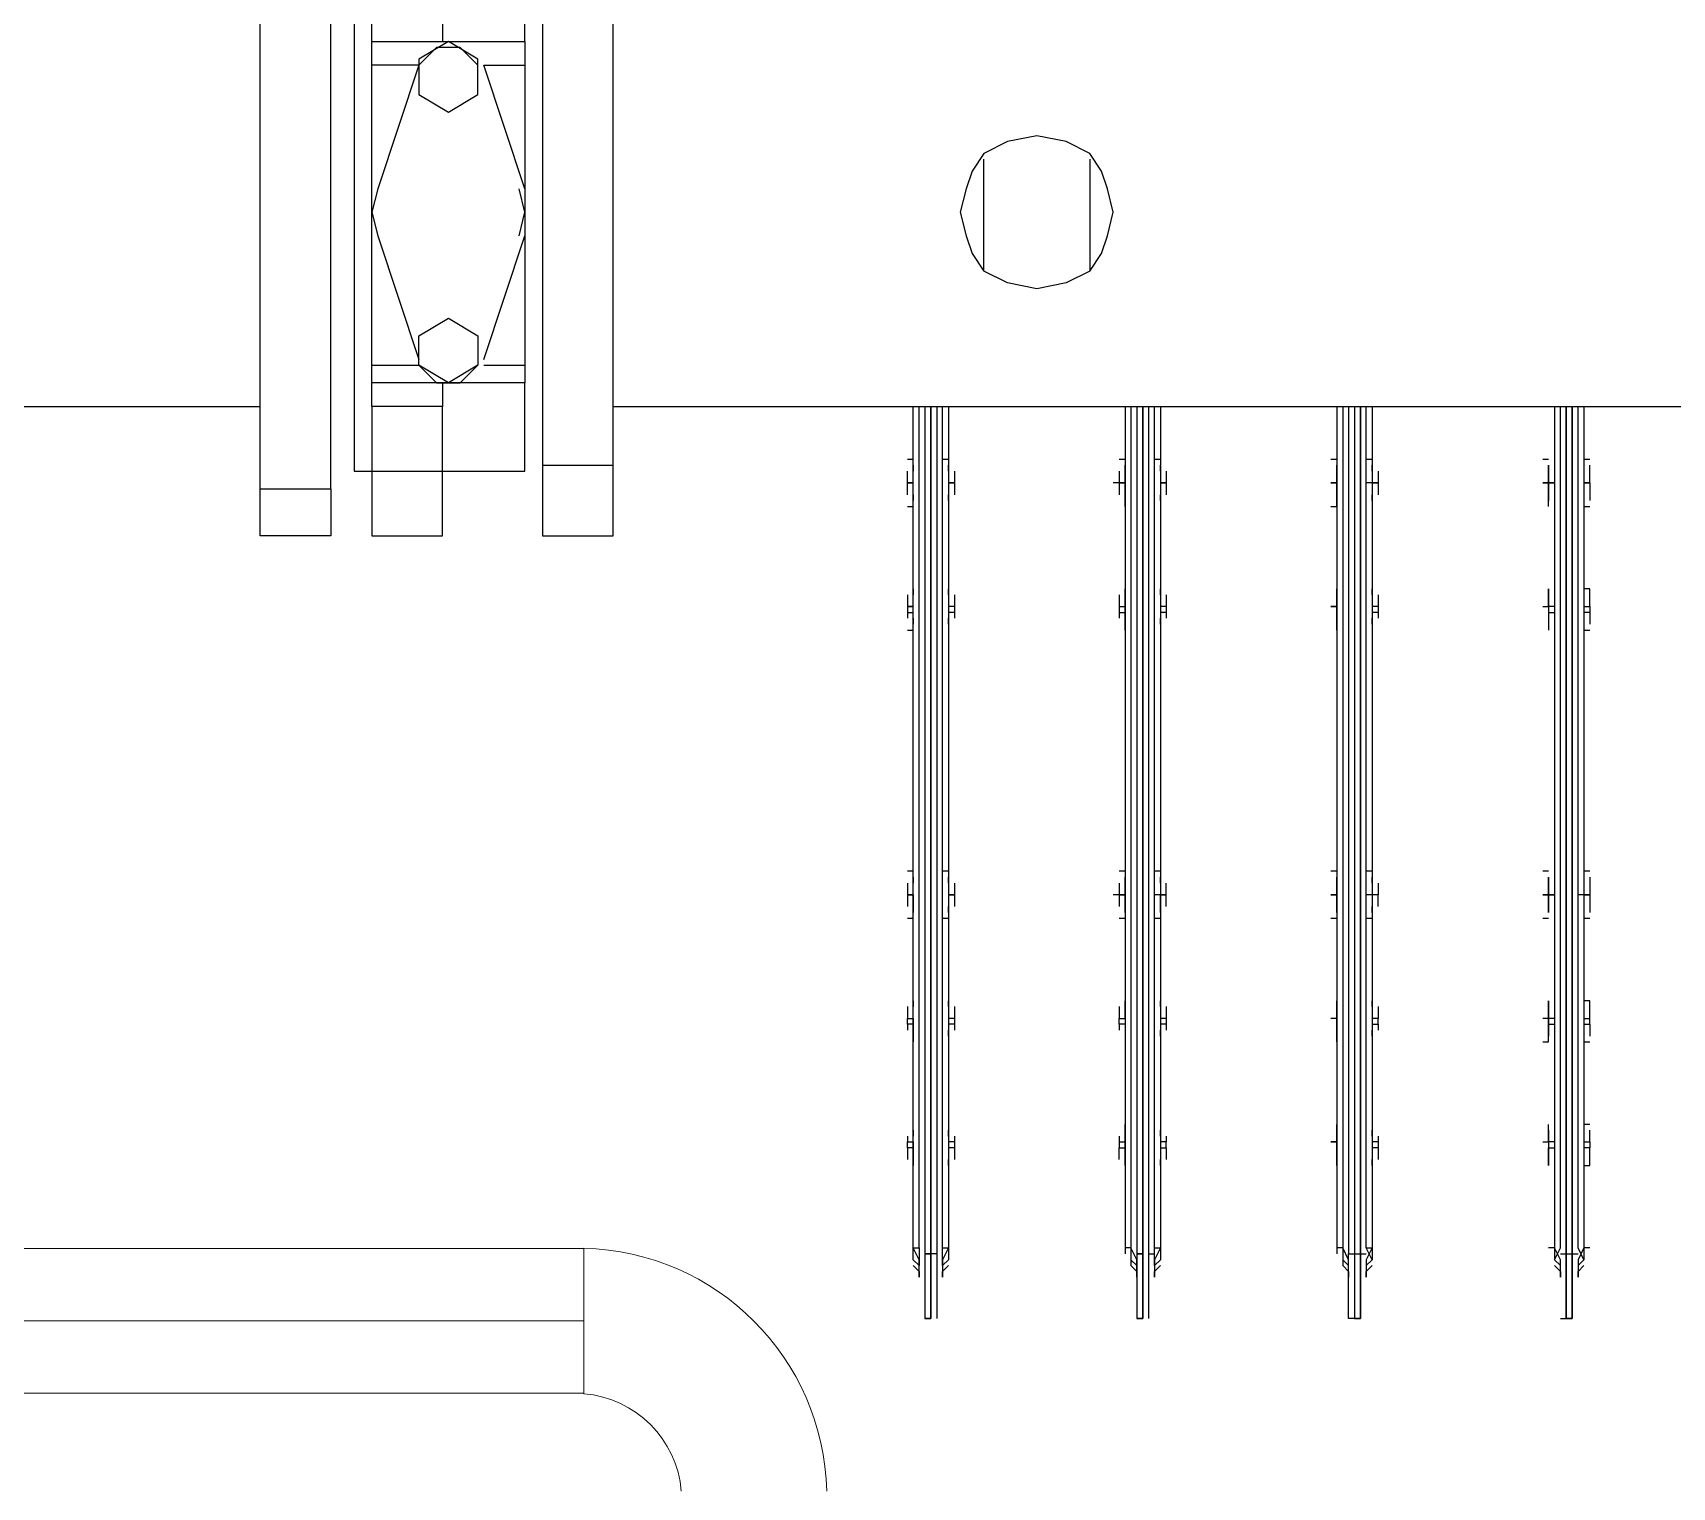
# Model space of a CAD drawing. Header units: metres. Extents: x 531689 to 532245, y 2673919 to 2674172.
# Drawn here: x 532025.7737 to 532026.1591, y 2674039.8992 to 2674040.241 of the extents above; entities that cross this region are included whole.
import ezdxf

# ---------------------------------------------------------------- set-up
doc = ezdxf.new("R2010")
doc.units = ezdxf.units.M
doc.header["$MEASUREMENT"] = 0
doc.linetypes.add('CENTER2', pattern=[1.125, 0.75, -0.125, 0.125, -0.125])
doc.layers.add('IDT', color=7, linetype='Continuous')

# ---------------------------------------------------------------- blocks, each defined once
blk = doc.blocks.new('IDT')
at = {"layer": 'IDT', "color": 0, "lineweight": 0}
for p, q in [((15.02803310315701, 10.30352258859705), (15.02803310315701, 10.3377225885971)), ((15.02803310315701, 10.30352258859705), (15.02803310315701, 10.3377225885971)), ((15.02803310315701, 10.33762258859713), (15.28803310315723, 10.33762258859713)), ((15.02803310315701, 10.33762258859713), (15.28803310315723, 10.33762258859713)), ((15.02803310315701, 10.30362258859702), (15.28803310315723, 10.30362258859702)), ((15.02803310315701, 10.30362258859702), (15.28803310315723, 10.30362258859702))]:
    blk.add_line(p, q, dxfattribs=at)
at = {"layer": 'IDT', "color": 0, "lineweight": 25}
for p, q in [((14.79708604315445, 10.32004759668564), (14.79570289273514, 10.32004759668564)), ((14.79570289273514, 10.32004759668564), (14.79570289273514, 10.30483294206977)), ((14.79570289273514, 10.30483294206977), (14.79570289273514, 10.32004759668564)), ((14.79570289273514, 10.32004759668564), (14.79708604315445, 10.32004759668564)), ((14.79708604315445, 10.30483294206977), (14.79708604315445, 10.32004759668564)), ((14.79846919357422, 10.32004759668564), (14.79708604315445, 10.32004759668564)), ((14.79708604315445, 10.32004759668564), (14.79708604315445, 10.30483294206977)), ((14.84687945826116, 10.32004759668564), (14.84549630784139, 10.32004759668564)), ((14.84549630784139, 10.32004759668564), (14.84549630784139, 10.30483294206977)), ((14.84549630784139, 10.30483294206977), (14.84549630784139, 10.32004759668564)), ((14.84549630784139, 10.32004759668564), (14.84687945826116, 10.32004759668564)), ((14.84687945826116, 10.30483294206977), (14.84687945826116, 10.32004759668564)), ((14.84687945826116, 10.32004759668564), (14.84826260868093, 10.32004759668564)), ((14.84826260868093, 10.32004759668564), (14.84826260868093, 10.30483294206977)), ((14.89528972294809, 10.30483294206977), (14.89528972294809, 10.32004759668564)), ((14.89805602378718, 10.32004759668564), (14.89667287336741, 10.32004759668564)), ((14.89667287336741, 10.32004759668564), (14.89667287336741, 10.30483294206977)), ((14.89667287336741, 10.30483294206977), (14.89667287336741, 10.32004759668564)), ((14.89667287336741, 10.32004759668564), (14.89805602378718, 10.32004759668564)), ((14.89805602378718, 10.30483294206977), (14.89805602378718, 10.32004759668564)), ((14.94508313805434, 10.30483294206977), (14.94508313805434, 10.32004759668564)), ((14.94784943889388, 10.32004759668564), (14.94646628847411, 10.32004759668564)), ((14.94646628847411, 10.32004759668564), (14.94784943889388, 10.32004759668564)), ((14.94646628847411, 10.30483294206977), (14.94646628847411, 10.32004759668564)), ((14.94646628847411, 10.32004759668564), (14.94646628847411, 10.30483294206977)), ((14.94784943889388, 10.30483294206977), (14.94784943889388, 10.32004759668564)), ((14.79431974231537, 10.30621609248954), (14.79431974231537, 10.31036554374839)), ((14.79431974231537, 10.31036554374839), (14.79431974231537, 10.30898239332862)), ((14.79846919357422, 10.30898239332862), (14.79846919357422, 10.31036554374839)), ((14.79846919357422, 10.31036554374839), (14.79846919357422, 10.30621609248954)), ((14.84411315742207, 10.30621609248954), (14.84411315742207, 10.31036554374839)), ((14.84411315742207, 10.31036554374839), (14.84411315742207, 10.30898239332862)), ((14.84826260868093, 10.30898239332862), (14.84826260868093, 10.31036554374839)), ((14.84826260868093, 10.31036554374839), (14.84826260868093, 10.30621609248954)), ((14.89390657252832, 10.30621609248954), (14.89390657252832, 10.31036554374839)), ((14.89390657252832, 10.31036554374839), (14.89390657252832, 10.30898239332862)), ((14.89805602378718, 10.30898239332862), (14.89805602378718, 10.31036554374839)), ((14.89805602378718, 10.31036554374839), (14.89805602378718, 10.30621609248954)), ((14.94369998763503, 10.30621609248954), (14.94369998763503, 10.31036554374839)), ((14.94369998763503, 10.31036554374839), (14.94369998763503, 10.30898239332862)), ((14.9492325893132, 10.30898239332862), (14.9492325893132, 10.31036554374839)), ((14.9492325893132, 10.31036554374839), (14.9492325893132, 10.30621609248954)), ((14.79431974231537, 10.30898239332862), (14.7929365918956, 10.30759924290908)), ((14.7929365918956, 10.30621609248954), (14.79431974231537, 10.30759924290908)), ((14.79431974231537, 10.30759924290908), (14.7929365918956, 10.30621609248954)), ((14.7929365918956, 10.30344979165022), (14.79431974231537, 10.30621609248954)), ((14.7929365918956, 10.30483294206977), (14.7929365918956, 10.30621609248954)), ((14.7929365918956, 10.30621609248954), (14.79431974231537, 10.30344979165022)), ((14.79985234399399, 10.30759924290908), (14.79846919357422, 10.30898239332862)), ((14.79985234399399, 10.30621609248954), (14.79846919357422, 10.30759924290908)), ((14.79846919357422, 10.30759924290908), (14.79985234399399, 10.30621609248954)), ((14.79846919357422, 10.30621609248954), (14.79985234399399, 10.30344979165022)), ((14.79985234399399, 10.30621609248954), (14.79846919357422, 10.30344979165022)), ((14.79985234399399, 10.30483294206977), (14.79985234399399, 10.30621609248954)), ((14.84411315742207, 10.30898239332862), (14.8427300070023, 10.30759924290908)), ((14.8427300070023, 10.30621609248954), (14.84411315742207, 10.30759924290908)), ((14.84411315742207, 10.30759924290908), (14.8427300070023, 10.30621609248954)), ((14.8427300070023, 10.30483294206977), (14.8427300070023, 10.30621609248954)), ((14.8427300070023, 10.30621609248954), (14.84411315742207, 10.30344979165022)), ((14.8427300070023, 10.30344979165022), (14.84411315742207, 10.30621609248954)), ((14.84964575910024, 10.30759924290908), (14.84826260868093, 10.30898239332862)), ((14.84964575910024, 10.30621609248954), (14.84826260868093, 10.30759924290908)), ((14.84826260868093, 10.30621609248954), (14.84964575910024, 10.30344979165022)), ((14.84964575910024, 10.30344979165022), (14.84964575910024, 10.30759924290908)), ((14.84964575910024, 10.30483294206977), (14.84964575910024, 10.30621609248954)), ((14.89390657252832, 10.30898239332862), (14.89252342210855, 10.30759924290908)), ((14.89252342210855, 10.30621609248954), (14.89390657252832, 10.30759924290908)), ((14.89252342210855, 10.30483294206977), (14.89252342210855, 10.30621609248954)), ((14.89252342210855, 10.30344979165022), (14.89390657252832, 10.30621609248954)), ((14.89390657252832, 10.30759924290908), (14.89390657252832, 10.30344979165022)), ((14.89943917420695, 10.30759924290908), (14.89805602378718, 10.30898239332862)), ((14.89943917420695, 10.30621609248954), (14.89805602378718, 10.30759924290908)), ((14.89805602378718, 10.30621609248954), (14.89943917420695, 10.30344979165022)), ((14.89943917420695, 10.30344979165022), (14.89943917420695, 10.30759924290908)), ((14.89943917420695, 10.30483294206977), (14.89943917420695, 10.30621609248954)), ((14.94369998763503, 10.30898239332862), (14.94231683721526, 10.30759924290908)), ((14.94231683721526, 10.30621609248954), (14.94369998763503, 10.30759924290908)), ((14.94231683721526, 10.30483294206977), (14.94231683721526, 10.30621609248954)), ((14.94231683721526, 10.30344979165022), (14.94369998763503, 10.30621609248954)), ((14.94369998763503, 10.30759924290908), (14.94369998763503, 10.30344979165022)), ((14.95061573973297, 10.30759924290908), (14.9492325893132, 10.30898239332862)), ((14.9492325893132, 10.30344979165022), (14.9492325893132, 10.30759924290908)), ((14.9492325893132, 10.30759924290908), (14.95061573973297, 10.30621609248954)), ((14.9492325893132, 10.30621609248954), (14.95061573973297, 10.30344979165022)), ((14.95061573973297, 10.30621609248954), (14.95061573973297, 10.30483294206977)), ((14.79155344147628, 10.30344979165022), (14.7929365918956, 10.30344979165022)), ((14.7929365918956, 10.30206664123068), (14.7929365918956, 10.30483294206977)), ((14.7929365918956, 10.10565928164385), (14.7929365918956, 10.30206664123068)), ((14.79570289273514, 10.30483294206977), (14.79431974231537, 10.30483294206977)), ((14.79431974231537, 10.30344979165022), (14.79431974231537, 10.10565928164363)), ((14.79570289273514, 10.30483294206977), (14.79570289273514, 10.10565928164385)), ((14.79570289273514, 10.10565928164385), (14.79570289273514, 10.30483294206977)), ((14.79708604315445, 10.30483294206977), (14.79570289273514, 10.30483294206977)), ((14.79708604315445, 10.30483294206977), (14.79708604315445, 10.10565928164363)), ((14.79708604315445, 10.10565928164363), (14.79708604315445, 10.30483294206977)), ((14.79846919357422, 10.30483294206977), (14.79708604315445, 10.30483294206977)), ((14.79846919357422, 10.30344979165022), (14.79846919357422, 10.10565928164363)), ((14.79985234399399, 10.30206664123068), (14.79985234399399, 10.30483294206977)), ((14.79985234399399, 10.30344979165022), (14.80123549441331, 10.30344979165022)), ((14.79985234399399, 10.10565928164385), (14.79985234399399, 10.30206664123068)), ((14.8427300070023, 10.30206664123068), (14.8427300070023, 10.30483294206977)), ((14.84411315742207, 10.30344979165022), (14.8427300070023, 10.30344979165022)), ((14.8427300070023, 10.10565928164385), (14.8427300070023, 10.30206664123068)), ((14.84549630784139, 10.30483294206977), (14.84411315742207, 10.30483294206977)), ((14.84411315742207, 10.30344979165022), (14.84411315742207, 10.10565928164363)), ((14.84687945826116, 10.30483294206977), (14.84549630784139, 10.30483294206977)), ((14.84549630784139, 10.30483294206977), (14.84549630784139, 10.10565928164385)), ((14.84549630784139, 10.10565928164385), (14.84549630784139, 10.30483294206977)), ((14.84826260868093, 10.30483294206977), (14.84687945826116, 10.30483294206977)), ((14.84687945826116, 10.10565928164363), (14.84687945826116, 10.30483294206977)), ((14.84826260868093, 10.10565928164385), (14.84826260868093, 10.30483294206977)), ((14.84964575910024, 10.10565928164363), (14.84964575910024, 10.30344979165022)), ((14.84964575910024, 10.30344979165022), (14.85102890952001, 10.30344979165022)), ((14.85102890952001, 10.30206664123068), (14.85102890952001, 10.30483294206977)), ((14.85102890952001, 10.10565928164385), (14.85102890952001, 10.30206664123068)), ((14.89252342210855, 10.30206664123068), (14.89252342210855, 10.30483294206977)), ((14.89390657252832, 10.30344979165022), (14.89252342210855, 10.30344979165022)), ((14.89252342210855, 10.10565928164385), (14.89252342210855, 10.30206664123068)), ((14.89528972294809, 10.30483294206977), (14.89390657252832, 10.30483294206977)), ((14.89390657252832, 10.30344979165022), (14.89390657252832, 10.10565928164363)), ((14.89528972294809, 10.10565928164385), (14.89528972294809, 10.30483294206977)), ((14.89805602378718, 10.30483294206977), (14.89667287336741, 10.30483294206977)), ((14.89667287336741, 10.30483294206977), (14.89805602378718, 10.30483294206977)), ((14.89667287336741, 10.10565928164363), (14.89667287336741, 10.30483294206977)), ((14.89667287336741, 10.30483294206977), (14.89667287336741, 10.10565928164363)), ((14.89805602378718, 10.10565928164385), (14.89805602378718, 10.30483294206977)), ((14.89943917420695, 10.10565928164363), (14.89943917420695, 10.30344979165022)), ((14.89943917420695, 10.30344979165022), (14.90082232462672, 10.30344979165022)), ((14.90082232462672, 10.30206664123068), (14.90082232462672, 10.30483294206977)), ((14.90082232462672, 10.10565928164385), (14.90082232462672, 10.30206664123068)), ((14.94231683721526, 10.30206664123068), (14.94231683721526, 10.30483294206977)), ((14.94369998763503, 10.30344979165022), (14.94231683721526, 10.30344979165022)), ((14.94231683721526, 10.10565928164385), (14.94231683721526, 10.30206664123068)), ((14.94369998763503, 10.30344979165022), (14.94369998763503, 10.10565928164363)), ((14.94508313805434, 10.10565928164385), (14.94508313805434, 10.30483294206977)), ((14.94508313805434, 10.30483294206977), (14.94646628847411, 10.30483294206977)), ((14.94784943889388, 10.30483294206977), (14.94646628847411, 10.30483294206977)), ((14.94646628847411, 10.30483294206977), (14.94784943889388, 10.30483294206977)), ((14.94646628847411, 10.30483294206977), (14.94646628847411, 10.10565928164363)), ((14.94646628847411, 10.10565928164363), (14.94646628847411, 10.30483294206977)), ((14.94784943889388, 10.10565928164385), (14.94784943889388, 10.30483294206977)), ((14.95061573973297, 10.30344979165022), (14.9492325893132, 10.30344979165022)), ((14.9492325893132, 10.30344979165022), (14.9492325893132, 10.10565928164363)), ((14.95061573973297, 10.30483294206977), (14.95061573973297, 10.30206664123068)), ((14.95061573973297, 10.30206664123068), (14.95061573973297, 10.10565928164385)), ((14.7929365918956, 10.28408568577549), (14.79155344147628, 10.28408568577549)), ((14.79155344147628, 10.28408568577549), (14.79155344147628, 10.28270253535572)), ((14.79155344147628, 10.28270253535572), (14.79155344147628, 10.27993623451664)), ((14.7929365918956, 10.27993623451664), (14.7929365918956, 10.28408568577549)), ((14.80123549441331, 10.27993623451664), (14.80123549441331, 10.28408568577549)), ((14.80123549441331, 10.28408568577549), (14.80123549441331, 10.28270253535572)), ((14.80123549441331, 10.28270253535572), (14.80123549441331, 10.27993623451664)), ((14.84134685658253, 10.27993623451664), (14.84134685658253, 10.28270253535572)), ((14.8427300070023, 10.27993623451664), (14.8427300070023, 10.28408568577549)), ((14.8427300070023, 10.28408568577549), (14.8427300070023, 10.28270253535572)), ((14.85102890952001, 10.27993623451664), (14.85102890952001, 10.28408568577549)), ((14.85102890952001, 10.28408568577549), (14.85102890952001, 10.28270253535572)), ((14.85102890952001, 10.28270253535572), (14.85102890952001, 10.27993623451664)), ((14.89114027168924, 10.27993623451664), (14.89114027168924, 10.28270253535572)), ((14.89252342210855, 10.27855308409687), (14.89252342210855, 10.28408568577549)), ((14.89252342210855, 10.28408568577549), (14.89252342210855, 10.28270253535572)), ((14.90082232462672, 10.28270253535572), (14.90082232462672, 10.28408568577549)), ((14.90082232462672, 10.28408568577549), (14.90082232462672, 10.27993623451664)), ((14.90220547504603, 10.28270253535572), (14.90220547504603, 10.27993623451664)), ((14.94093368679549, 10.27993623451664), (14.94093368679549, 10.28270253535572)), ((14.94231683721526, 10.27993623451664), (14.94231683721526, 10.28408568577549)), ((14.94231683721526, 10.28408568577549), (14.94231683721526, 10.28270253535572)), ((14.95061573973297, 10.27993623451664), (14.95061573973297, 10.28408568577549)), ((14.95061573973297, 10.28408568577549), (14.95061573973297, 10.28270253535572)), ((14.95199889015274, 10.27993623451664), (14.95199889015274, 10.28270253535572)), ((14.79155344147628, 10.27855308409687), (14.79155344147628, 10.27993623451664)), ((14.79155344147628, 10.27993623451664), (14.7929365918956, 10.27993623451664)), ((14.7929365918956, 10.27855308409687), (14.7929365918956, 10.27993623451664)), ((14.80123549441331, 10.27993623451664), (14.79985234399399, 10.27993623451664)), ((14.80123549441331, 10.27855308409687), (14.80123549441331, 10.27993623451664)), ((14.80123549441331, 10.27855308409687), (14.80123549441331, 10.27993623451664)), ((14.84134685658253, 10.27855308409687), (14.84134685658253, 10.27993623451664)), ((14.84134685658253, 10.27993623451664), (14.8427300070023, 10.27993623451664)), ((14.8427300070023, 10.27855308409687), (14.8427300070023, 10.27993623451664)), ((14.85102890952001, 10.27855308409687), (14.85102890952001, 10.27993623451664)), ((14.85102890952001, 10.27993623451664), (14.85102890952001, 10.27855308409687)), ((14.89252342210855, 10.27993623451664), (14.89114027168924, 10.27993623451664)), ((14.89114027168924, 10.27993623451664), (14.89114027168924, 10.27855308409687)), ((14.90082232462672, 10.27993623451664), (14.90082232462672, 10.27855308409687)), ((14.90220547504603, 10.27993623451664), (14.90082232462672, 10.27993623451664)), ((14.90220547504603, 10.27855308409687), (14.90220547504603, 10.27993623451664)), ((14.94093368679549, 10.27855308409687), (14.94093368679549, 10.27993623451664)), ((14.94093368679549, 10.27993623451664), (14.94231683721526, 10.27993623451664)), ((14.94231683721526, 10.27855308409687), (14.94231683721526, 10.27993623451664)), ((14.95061573973297, 10.27993623451664), (14.95199889015274, 10.27993623451664)), ((14.95061573973297, 10.27855308409687), (14.95061573973297, 10.27993623451664)), ((14.95199889015274, 10.27993623451664), (14.95199889015274, 10.27855308409687)), ((14.7929365918956, 10.27855308409687), (14.79155344147628, 10.27855308409687)), ((14.79155344147628, 10.27855308409687), (14.79155344147628, 10.27716993367733)), ((14.79155344147628, 10.27716993367733), (14.79155344147628, 10.27578678325779)), ((14.7929365918956, 10.27440363283802), (14.7929365918956, 10.27855308409687)), ((14.79985234399399, 10.27855308409687), (14.80123549441331, 10.27855308409687)), ((14.80123549441331, 10.27855308409687), (14.80123549441331, 10.27440363283802)), ((14.80123549441331, 10.27716993367733), (14.80123549441331, 10.27855308409687)), ((14.80261864483307, 10.27855308409687), (14.80123549441331, 10.27855308409687)), ((14.80123549441331, 10.27578678325779), (14.80123549441331, 10.27716993367733)), ((14.84134685658253, 10.27716993367733), (14.84134685658253, 10.27855308409687)), ((14.84134685658253, 10.27855308409687), (14.8427300070023, 10.27855308409687)), ((14.8427300070023, 10.27440363283802), (14.8427300070023, 10.27855308409687)), ((14.8427300070023, 10.27716993367733), (14.8427300070023, 10.27578678325779)), ((14.85102890952001, 10.27716993367733), (14.85102890952001, 10.27855308409687)), ((14.85102890952001, 10.27855308409687), (14.85241205993978, 10.27855308409687)), ((14.85241205993978, 10.27855308409687), (14.85102890952001, 10.27855308409687)), ((14.85102890952001, 10.27855308409687), (14.85102890952001, 10.27440363283802)), ((14.85102890952001, 10.27578678325779), (14.85102890952001, 10.27716993367733)), ((14.89114027168924, 10.27716993367733), (14.89114027168924, 10.27855308409687)), ((14.89114027168924, 10.27855308409687), (14.89252342210855, 10.27855308409687)), ((14.89252342210855, 10.27440363283802), (14.89252342210855, 10.27855308409687)), ((14.89252342210855, 10.27716993367733), (14.89252342210855, 10.27578678325779)), ((14.90082232462672, 10.27855308409687), (14.90082232462672, 10.27440363283802)), ((14.90220547504603, 10.27855308409687), (14.90082232462672, 10.27855308409687)), ((14.90082232462672, 10.27578678325779), (14.90082232462672, 10.27716993367733)), ((14.90220547504603, 10.27716993367733), (14.90220547504603, 10.27855308409687)), ((14.94093368679549, 10.27716993367733), (14.94093368679549, 10.27855308409687)), ((14.94093368679549, 10.27855308409687), (14.94231683721526, 10.27855308409687)), ((14.94231683721526, 10.27440363283802), (14.94231683721526, 10.27855308409687)), ((14.94231683721526, 10.27716993367733), (14.94231683721526, 10.27578678325779)), ((14.95199889015274, 10.27855308409687), (14.95061573973297, 10.27855308409687)), ((14.95061573973297, 10.27855308409687), (14.95061573973297, 10.27440363283802)), ((14.95199889015274, 10.27855308409687), (14.95061573973297, 10.27855308409687)), ((14.95061573973297, 10.27578678325779), (14.95061573973297, 10.27716993367733)), ((14.95199889015274, 10.27716993367733), (14.95199889015274, 10.27855308409687)), ((14.79155344147628, 10.27440363283802), (14.7929365918956, 10.27440363283802)), ((14.7929365918956, 10.25503952696329), (14.79155344147628, 10.25503952696329)), ((14.79155344147628, 10.25227322612398), (14.79155344147628, 10.25365637654374)), ((14.79155344147628, 10.25089007570443), (14.79155344147628, 10.25227322612398)), ((14.7929365918956, 10.25089007570443), (14.7929365918956, 10.25503952696329)), ((14.80261864483307, 10.25503952696329), (14.80123549441331, 10.25503952696329)), ((14.80123549441331, 10.25503952696329), (14.80123549441331, 10.25089007570443)), ((14.80123549441331, 10.25227322612398), (14.80123549441331, 10.25365637654374)), ((14.80123549441331, 10.25089007570443), (14.80123549441331, 10.25227322612398)), ((14.84134685658253, 10.25089007570443), (14.84134685658253, 10.25227322612398)), ((14.8427300070023, 10.25089007570443), (14.8427300070023, 10.25503952696329)), ((14.8427300070023, 10.25365637654374), (14.8427300070023, 10.25227322612398)), ((14.85102890952001, 10.25503952696329), (14.85102890952001, 10.25089007570443)), ((14.85102890952001, 10.25227322612398), (14.85102890952001, 10.25365637654374)), ((14.85102890952001, 10.25089007570443), (14.85102890952001, 10.25227322612398)), ((14.89114027168924, 10.25089007570443), (14.89114027168924, 10.25227322612398)), ((14.89252342210855, 10.25089007570443), (14.89252342210855, 10.25503952696329)), ((14.89252342210855, 10.25365637654374), (14.89252342210855, 10.25227322612398)), ((14.90082232462672, 10.24950692528489), (14.90082232462672, 10.25503952696329)), ((14.90082232462672, 10.25227322612398), (14.90082232462672, 10.25365637654374)), ((14.90220547504603, 10.25089007570443), (14.90220547504603, 10.25227322612398)), ((14.94093368679549, 10.25089007570443), (14.94093368679549, 10.25227322612398)), ((14.94231683721526, 10.25089007570443), (14.94231683721526, 10.25503952696329)), ((14.94231683721526, 10.25365637654374), (14.94231683721526, 10.25227322612398)), ((14.95061573973297, 10.24950692528489), (14.95061573973297, 10.25503952696329)), ((14.95061573973297, 10.25227322612398), (14.95061573973297, 10.25365637654374)), ((14.95199889015274, 10.25089007570443), (14.95199889015274, 10.25227322612398)), ((14.7929365918956, 10.25089007570443), (14.79155344147628, 10.25089007570443)), ((14.79155344147628, 10.25089007570443), (14.79155344147628, 10.24950692528489)), ((14.7929365918956, 10.24950692528489), (14.79155344147628, 10.24950692528489)), ((14.79155344147628, 10.24950692528489), (14.79155344147628, 10.24674062444558)), ((14.7929365918956, 10.24950692528489), (14.7929365918956, 10.25089007570443)), ((14.7929365918956, 10.24535747402581), (14.7929365918956, 10.24950692528489)), ((14.80123549441331, 10.25089007570443), (14.79985234399399, 10.25089007570443)), ((14.79985234399399, 10.24950692528489), (14.80123549441331, 10.24950692528489)), ((14.80123549441331, 10.24950692528489), (14.80123549441331, 10.25089007570443)), ((14.80123549441331, 10.25089007570443), (14.80123549441331, 10.24950692528489)), ((14.80123549441331, 10.24950692528489), (14.80123549441331, 10.24535747402581)), ((14.80123549441331, 10.24674062444558), (14.80123549441331, 10.24950692528489)), ((14.80123549441331, 10.24950692528489), (14.80261864483307, 10.24950692528489)), ((14.8427300070023, 10.25089007570443), (14.84134685658253, 10.25089007570443)), ((14.84134685658253, 10.25089007570443), (14.84134685658253, 10.24950692528489)), ((14.84134685658253, 10.24674062444558), (14.84134685658253, 10.24950692528489)), ((14.84134685658253, 10.24950692528489), (14.8427300070023, 10.24950692528489)), ((14.8427300070023, 10.24950692528489), (14.8427300070023, 10.25089007570443)), ((14.8427300070023, 10.24535747402581), (14.8427300070023, 10.24950692528489)), ((14.85102890952001, 10.25089007570443), (14.85102890952001, 10.24950692528489)), ((14.85102890952001, 10.24950692528489), (14.85102890952001, 10.25089007570443)), ((14.85102890952001, 10.24950692528489), (14.85102890952001, 10.24535747402581)), ((14.85102890952001, 10.24674062444558), (14.85102890952001, 10.24950692528489)), ((14.85102890952001, 10.24950692528489), (14.85241205993978, 10.24950692528489)), ((14.89114027168924, 10.24950692528489), (14.89114027168924, 10.25089007570443)), ((14.89114027168924, 10.25089007570443), (14.89252342210855, 10.25089007570443)), ((14.89114027168924, 10.24674062444558), (14.89114027168924, 10.24950692528489)), ((14.89114027168924, 10.24950692528489), (14.89252342210855, 10.24950692528489)), ((14.89252342210855, 10.24535747402581), (14.89252342210855, 10.25089007570443)), ((14.90082232462672, 10.25089007570443), (14.90220547504603, 10.25089007570443)), ((14.90220547504603, 10.24950692528489), (14.90082232462672, 10.24950692528489)), ((14.90082232462672, 10.24950692528489), (14.90082232462672, 10.24535747402581)), ((14.90220547504603, 10.24950692528489), (14.90082232462672, 10.24950692528489)), ((14.90220547504603, 10.25089007570443), (14.90220547504603, 10.24950692528489)), ((14.90220547504603, 10.24674062444558), (14.90220547504603, 10.24950692528489)), ((14.94093368679549, 10.24950692528489), (14.94093368679549, 10.25089007570443)), ((14.94093368679549, 10.25089007570443), (14.94231683721526, 10.25089007570443)), ((14.94093368679549, 10.24674062444558), (14.94093368679549, 10.24950692528489)), ((14.94093368679549, 10.24950692528489), (14.94231683721526, 10.24950692528489)), ((14.94231683721526, 10.24535747402581), (14.94231683721526, 10.25089007570443)), ((14.95061573973297, 10.25089007570443), (14.95199889015274, 10.25089007570443)), ((14.95199889015274, 10.24950692528489), (14.95061573973297, 10.24950692528489)), ((14.95061573973297, 10.24950692528489), (14.95061573973297, 10.24535747402581)), ((14.95199889015274, 10.24950692528489), (14.95061573973297, 10.24950692528489)), ((14.95199889015274, 10.25089007570443), (14.95199889015274, 10.24950692528489)), ((14.95199889015274, 10.24674062444558), (14.95199889015274, 10.24950692528489)), ((14.79155344147628, 10.24674062444558), (14.79155344147628, 10.24535747402581)), ((14.79155344147628, 10.24535747402581), (14.7929365918956, 10.24535747402581)), ((14.80123549441331, 10.24535747402581), (14.80123549441331, 10.24674062444558)), ((14.8427300070023, 10.24674062444558), (14.8427300070023, 10.24535747402581)), ((14.85102890952001, 10.24535747402581), (14.85102890952001, 10.24674062444558)), ((14.89252342210855, 10.24674062444558), (14.89252342210855, 10.24535747402581)), ((14.90082232462672, 10.24535747402581), (14.90082232462672, 10.24674062444558)), ((14.94231683721526, 10.24674062444558), (14.94231683721526, 10.24535747402581)), ((14.95061573973297, 10.24535747402581), (14.95061573973297, 10.24674062444558)), ((14.79155344147628, 10.22599336815108), (14.7929365918956, 10.22599336815108)), ((14.80123549441331, 10.22599336815108), (14.80261864483307, 10.22599336815108)), ((14.8427300070023, 10.22599336815108), (14.84411315742207, 10.22599336815108)), ((14.85102890952001, 10.22599336815108), (14.85241205993978, 10.22599336815108)), ((14.89252342210855, 10.22599336815108), (14.89390657252832, 10.22599336815108)), ((14.90082232462672, 10.22599336815108), (14.90220547504603, 10.22599336815108)), ((14.94231683721526, 10.22599336815108), (14.94369998763503, 10.22599336815108)), ((14.95061573973297, 10.22599336815108), (14.95199889015274, 10.22599336815108)), ((14.79155344147628, 10.223227067312), (14.79155344147628, 10.22461021773154)), ((14.79155344147628, 10.22046076647268), (14.79155344147628, 10.223227067312)), ((14.7929365918956, 10.22046076647268), (14.7929365918956, 10.22461021773154)), ((14.80123549441331, 10.223227067312), (14.80123549441331, 10.22461021773154)), ((14.80123549441331, 10.22461021773154), (14.80123549441331, 10.22046076647268)), ((14.80123549441331, 10.22046076647268), (14.80123549441331, 10.223227067312)), ((14.84134685658253, 10.223227067312), (14.84134685658253, 10.22046076647268)), ((14.8427300070023, 10.22046076647268), (14.8427300070023, 10.22461021773154)), ((14.8427300070023, 10.22461021773154), (14.8427300070023, 10.223227067312)), ((14.85102890952001, 10.223227067312), (14.85102890952001, 10.22461021773154)), ((14.85102890952001, 10.22461021773154), (14.85102890952001, 10.22046076647268)), ((14.85102890952001, 10.22046076647268), (14.85102890952001, 10.223227067312)), ((14.89114027168924, 10.223227067312), (14.89114027168924, 10.22046076647268)), ((14.89252342210855, 10.223227067312), (14.89252342210855, 10.22461021773154)), ((14.89252342210855, 10.22461021773154), (14.89252342210855, 10.22046076647268)), ((14.90082232462672, 10.223227067312), (14.90082232462672, 10.22461021773154)), ((14.90082232462672, 10.22461021773154), (14.90082232462672, 10.22046076647268)), ((14.90220547504603, 10.22046076647268), (14.90220547504603, 10.223227067312)), ((14.94093368679549, 10.22046076647268), (14.94093368679549, 10.223227067312)), ((14.94231683721526, 10.22046076647268), (14.94231683721526, 10.22461021773154)), ((14.94231683721526, 10.22461021773154), (14.94231683721526, 10.223227067312)), ((14.95061573973297, 10.22046076647268), (14.95061573973297, 10.22461021773154)), ((14.95061573973297, 10.22461021773154), (14.95061573973297, 10.223227067312)), ((14.95199889015274, 10.22046076647268), (14.95199889015274, 10.223227067312)), ((14.79155344147628, 10.21769446563337), (14.79155344147628, 10.22046076647268)), ((14.79155344147628, 10.22046076647268), (14.7929365918956, 10.22046076647268)), ((14.79155344147628, 10.22046076647268), (14.7929365918956, 10.22046076647268)), ((14.7929365918956, 10.22046076647268), (14.79155344147628, 10.22046076647268)), ((14.79155344147628, 10.21631131521383), (14.79155344147628, 10.21769446563337)), ((14.7929365918956, 10.21631131521383), (14.7929365918956, 10.22046076647268)), ((14.7929365918956, 10.22046076647268), (14.79431974231537, 10.22046076647268)), ((14.80123549441331, 10.22046076647268), (14.79985234399399, 10.22046076647268)), ((14.79985234399399, 10.22046076647268), (14.80123549441331, 10.22046076647268)), ((14.80261864483307, 10.22046076647268), (14.80123549441331, 10.22046076647268)), ((14.80123549441331, 10.22046076647268), (14.80123549441331, 10.21631131521383)), ((14.80123549441331, 10.21769446563337), (14.80123549441331, 10.22046076647268)), ((14.80123549441331, 10.22046076647268), (14.80261864483307, 10.22046076647268)), ((14.80123549441331, 10.22046076647268), (14.80261864483307, 10.22046076647268)), ((14.80123549441331, 10.21631131521383), (14.80123549441331, 10.21769446563337)), ((14.84134685658253, 10.21769446563337), (14.84134685658253, 10.22046076647268)), ((14.84134685658253, 10.22046076647268), (14.8427300070023, 10.22046076647268)), ((14.84134685658253, 10.22046076647268), (14.8427300070023, 10.22046076647268)), ((14.8427300070023, 10.21631131521383), (14.8427300070023, 10.22046076647268)), ((14.8427300070023, 10.22046076647268), (14.84411315742207, 10.22046076647268)), ((14.8427300070023, 10.21769446563337), (14.8427300070023, 10.21631131521383)), ((14.85241205993978, 10.22046076647268), (14.85102890952001, 10.22046076647268)), ((14.85102890952001, 10.22046076647268), (14.85241205993978, 10.22046076647268)), ((14.85241205993978, 10.22046076647268), (14.85102890952001, 10.22046076647268)), ((14.85102890952001, 10.22046076647268), (14.85102890952001, 10.21631131521383)), ((14.85102890952001, 10.21769446563337), (14.85102890952001, 10.22046076647268)), ((14.85102890952001, 10.21631131521383), (14.85102890952001, 10.21769446563337)), ((14.89252342210855, 10.22046076647268), (14.89114027168924, 10.22046076647268)), ((14.89114027168924, 10.22046076647268), (14.89114027168924, 10.21769446563337)), ((14.89114027168924, 10.22046076647268), (14.89252342210855, 10.22046076647268)), ((14.89252342210855, 10.21631131521383), (14.89252342210855, 10.22046076647268)), ((14.89252342210855, 10.22046076647268), (14.89390657252832, 10.22046076647268)), ((14.89252342210855, 10.21769446563337), (14.89252342210855, 10.21631131521383)), ((14.90220547504603, 10.22046076647268), (14.90082232462672, 10.22046076647268)), ((14.90082232462672, 10.22046076647268), (14.90082232462672, 10.21631131521383)), ((14.90082232462672, 10.22046076647268), (14.90220547504603, 10.22046076647268)), ((14.90220547504603, 10.22046076647268), (14.90082232462672, 10.22046076647268)), ((14.90082232462672, 10.22046076647268), (14.90220547504603, 10.22046076647268)), ((14.90082232462672, 10.21631131521383), (14.90082232462672, 10.21769446563337)), ((14.90220547504603, 10.21769446563337), (14.90220547504603, 10.22046076647268)), ((14.90220547504603, 10.22046076647268), (14.9035886254658, 10.22046076647268)), ((14.94093368679549, 10.21769446563337), (14.94093368679549, 10.22046076647268)), ((14.94093368679549, 10.22046076647268), (14.94231683721526, 10.22046076647268)), ((14.94231683721526, 10.22046076647268), (14.94093368679549, 10.22046076647268)), ((14.94231683721526, 10.21631131521383), (14.94231683721526, 10.22046076647268)), ((14.94231683721526, 10.21769446563337), (14.94231683721526, 10.21631131521383)), ((14.95199889015274, 10.22046076647268), (14.95061573973297, 10.22046076647268)), ((14.95061573973297, 10.22046076647268), (14.95061573973297, 10.21631131521383)), ((14.95061573973297, 10.22046076647268), (14.95199889015274, 10.22046076647268)), ((14.95199889015274, 10.22046076647268), (14.95061573973297, 10.22046076647268)), ((14.95061573973297, 10.21631131521383), (14.95061573973297, 10.21769446563337)), ((14.95199889015274, 10.21769446563337), (14.95199889015274, 10.22046076647268)), ((14.79155344147628, 10.21492816479406), (14.7929365918956, 10.21492816479406)), ((14.80123549441331, 10.21492816479406), (14.80261864483307, 10.21492816479406)), ((14.8427300070023, 10.21492816479406), (14.84411315742207, 10.21492816479406)), ((14.85102890952001, 10.21492816479406), (14.85241205993978, 10.21492816479406)), ((14.89252342210855, 10.21492816479406), (14.89390657252832, 10.21492816479406)), ((14.90082232462672, 10.21492816479406), (14.90220547504603, 10.21492816479406)), ((14.94231683721526, 10.21492816479406), (14.94369998763503, 10.21492816479406)), ((14.95061573973297, 10.21492816479406), (14.95199889015274, 10.21492816479406)), ((14.7929365918956, 10.15821899758942), (14.79155344147628, 10.15821899758942)), ((14.79155344147628, 10.15545269675033), (14.79155344147628, 10.15683584716987)), ((14.79155344147628, 10.15406954633056), (14.79155344147628, 10.15545269675033)), ((14.7929365918956, 10.15406954633056), (14.7929365918956, 10.15821899758942)), ((14.80123549441331, 10.15406954633056), (14.80123549441331, 10.15821899758942)), ((14.80123549441331, 10.15545269675033), (14.80123549441331, 10.15683584716987)), ((14.80123549441331, 10.15406954633056), (14.80123549441331, 10.15545269675033)), ((14.84134685658253, 10.15406954633056), (14.84134685658253, 10.15545269675033)), ((14.8427300070023, 10.15406954633056), (14.8427300070023, 10.15821899758942)), ((14.8427300070023, 10.15683584716987), (14.8427300070023, 10.15545269675033)), ((14.85102890952001, 10.15821899758942), (14.85102890952001, 10.15268639591102)), ((14.85102890952001, 10.15545269675033), (14.85102890952001, 10.15683584716987)), ((14.85102890952001, 10.15406954633056), (14.85102890952001, 10.15545269675033)), ((14.89114027168924, 10.15406954633056), (14.89114027168924, 10.15545269675033)), ((14.89252342210855, 10.15268639591102), (14.89252342210855, 10.15821899758942)), ((14.89252342210855, 10.15683584716987), (14.89252342210855, 10.15545269675033)), ((14.90082232462672, 10.15821899758942), (14.90082232462672, 10.15406954633056)), ((14.90082232462672, 10.15545269675033), (14.90082232462672, 10.15683584716987)), ((14.90220547504603, 10.15406954633056), (14.90220547504603, 10.15545269675033)), ((14.94093368679549, 10.15406954633056), (14.94093368679549, 10.15545269675033)), ((14.94231683721526, 10.15268639591102), (14.94231683721526, 10.15821899758942)), ((14.94231683721526, 10.15683584716987), (14.94231683721526, 10.15545269675033)), ((14.95199889015274, 10.15821899758942), (14.95061573973297, 10.15821899758942)), ((14.95061573973297, 10.15821899758942), (14.95061573973297, 10.15406954633056)), ((14.95061573973297, 10.15545269675033), (14.95061573973297, 10.15683584716987)), ((14.95199889015274, 10.15406954633056), (14.95199889015274, 10.15545269675033)), ((14.79155344147628, 10.15268639591102), (14.79155344147628, 10.15406954633056)), ((14.79155344147628, 10.15406954633056), (14.7929365918956, 10.15406954633056)), ((14.7929365918956, 10.15268639591102), (14.79155344147628, 10.15268639591102)), ((14.79155344147628, 10.15268639591102), (14.79155344147628, 10.14992009507171)), ((14.7929365918956, 10.15268639591102), (14.7929365918956, 10.15406954633056)), ((14.7929365918956, 10.14853694465216), (14.7929365918956, 10.15268639591102)), ((14.80123549441331, 10.15406954633056), (14.79985234399399, 10.15406954633056)), ((14.79985234399399, 10.15268639591102), (14.80123549441331, 10.15268639591102)), ((14.80123549441331, 10.15268639591102), (14.80123549441331, 10.15406954633056)), ((14.80123549441331, 10.15268639591102), (14.80123549441331, 10.15406954633056)), ((14.80123549441331, 10.15268639591102), (14.80123549441331, 10.14853694465216)), ((14.80123549441331, 10.14992009507171), (14.80123549441331, 10.15268639591102)), ((14.80261864483307, 10.15268639591102), (14.80123549441331, 10.15268639591102)), ((14.84134685658253, 10.15268639591102), (14.84134685658253, 10.15406954633056)), ((14.84134685658253, 10.15406954633056), (14.8427300070023, 10.15406954633056)), ((14.84134685658253, 10.14992009507171), (14.84134685658253, 10.15268639591102)), ((14.84134685658253, 10.15268639591102), (14.8427300070023, 10.15268639591102)), ((14.8427300070023, 10.15268639591102), (14.8427300070023, 10.15406954633056)), ((14.8427300070023, 10.14853694465216), (14.8427300070023, 10.15268639591102)), ((14.85102890952001, 10.15268639591102), (14.85102890952001, 10.15406954633056)), ((14.85102890952001, 10.14992009507171), (14.85102890952001, 10.15268639591102)), ((14.85102890952001, 10.15268639591102), (14.85241205993978, 10.15268639591102)), ((14.85241205993978, 10.15268639591102), (14.85102890952001, 10.15268639591102)), ((14.85102890952001, 10.15268639591102), (14.85102890952001, 10.14853694465216)), ((14.89114027168924, 10.15268639591102), (14.89114027168924, 10.15406954633056)), ((14.89114027168924, 10.15406954633056), (14.89252342210855, 10.15406954633056)), ((14.89114027168924, 10.14992009507171), (14.89114027168924, 10.15268639591102)), ((14.89114027168924, 10.15268639591102), (14.89252342210855, 10.15268639591102)), ((14.89252342210855, 10.14853694465216), (14.89252342210855, 10.15268639591102)), ((14.90082232462672, 10.15406954633056), (14.90082232462672, 10.15268639591102)), ((14.90220547504603, 10.15406954633056), (14.90082232462672, 10.15406954633056)), ((14.90082232462672, 10.15268639591102), (14.90082232462672, 10.14853694465216)), ((14.90220547504603, 10.15268639591102), (14.90082232462672, 10.15268639591102)), ((14.90220547504603, 10.15268639591102), (14.90220547504603, 10.15406954633056)), ((14.90220547504603, 10.14992009507171), (14.90220547504603, 10.15268639591102)), ((14.94093368679549, 10.15268639591102), (14.94093368679549, 10.15406954633056)), ((14.94093368679549, 10.15406954633056), (14.94231683721526, 10.15406954633056)), ((14.94093368679549, 10.14992009507171), (14.94093368679549, 10.15268639591102)), ((14.94093368679549, 10.15268639591102), (14.94231683721526, 10.15268639591102)), ((14.94231683721526, 10.14853694465216), (14.94231683721526, 10.15268639591102)), ((14.95061573973297, 10.15406954633056), (14.95061573973297, 10.15268639591102)), ((14.95199889015274, 10.15406954633056), (14.95061573973297, 10.15406954633056)), ((14.95199889015274, 10.15268639591102), (14.95061573973297, 10.15268639591102)), ((14.95061573973297, 10.15268639591102), (14.95061573973297, 10.14853694465216)), ((14.95061573973297, 10.15268639591102), (14.95199889015274, 10.15268639591102)), ((14.95199889015274, 10.15268639591102), (14.95199889015274, 10.15406954633056)), ((14.95199889015274, 10.14992009507171), (14.95199889015274, 10.15268639591102)), ((14.79155344147628, 10.14992009507171), (14.79155344147628, 10.14853694465216)), ((14.79155344147628, 10.14853694465216), (14.7929365918956, 10.14853694465216)), ((14.80123549441331, 10.14853694465216), (14.80123549441331, 10.14992009507171)), ((14.8427300070023, 10.14992009507171), (14.8427300070023, 10.14853694465216)), ((14.85102890952001, 10.14853694465216), (14.85102890952001, 10.14992009507171)), ((14.89252342210855, 10.14992009507171), (14.89252342210855, 10.14853694465216)), ((14.90082232462672, 10.14853694465216), (14.90082232462672, 10.14992009507171)), ((14.94231683721526, 10.14992009507171), (14.94231683721526, 10.14853694465216)), ((14.95061573973297, 10.14853694465216), (14.95061573973297, 10.14992009507171)), ((15.03775421616936, 10.1360885908756), (15.02115641113394, 10.1360885908756)), ((15.02115641113394, 10.1360885908756), (15.02115641113394, 10.11949078583996)), ((15.03775421616936, 10.11949078583996), (15.03775421616936, 10.1360885908756)), ((15.07786557833859, 10.1360885908756), (15.06126777330317, 10.1360885908756)), ((15.06126777330317, 10.1360885908756), (15.06126777330317, 10.12087393625973)), ((15.07786557833859, 10.12087393625973), (15.07786557833859, 10.1360885908756)), ((15.08754763127607, 10.12502338751858), (15.08754763127607, 10.13608812982545)), ((15.08754763127607, 10.13608812982545), (15.10414543631148, 10.13608812982545)), ((15.10414543631148, 10.13608812982545), (15.10414543631148, 10.12502338751858)), ((14.7929365918956, 10.12917283877744), (14.79155344147628, 10.12917283877744)), ((14.7929365918956, 10.12364023709881), (14.7929365918956, 10.12917283877744)), ((14.80123549441331, 10.12917283877744), (14.80123549441331, 10.12364023709881)), ((14.8427300070023, 10.12364023709881), (14.8427300070023, 10.12917283877744)), ((14.85241205993978, 10.12917283877744), (14.85102890952001, 10.12917283877744)), ((14.85102890952001, 10.12917283877744), (14.85102890952001, 10.12364023709881)), ((14.89252342210855, 10.12364023709881), (14.89252342210855, 10.12917283877744)), ((14.90082232462672, 10.12917283877744), (14.90082232462672, 10.12364023709881)), ((14.94231683721526, 10.12364023709881), (14.94231683721526, 10.12917283877744)), ((14.95199889015274, 10.12917283877744), (14.95061573973297, 10.12917283877744)), ((14.95061573973297, 10.12917283877744), (14.95061573973297, 10.12364023709881)), ((14.79155344147628, 10.12640653793812), (14.79155344147628, 10.12778968835767)), ((14.79155344147628, 10.12364023709881), (14.79155344147628, 10.12640653793812)), ((14.80123549441331, 10.12640653793812), (14.80123549441331, 10.12778968835767)), ((14.80123549441331, 10.12364023709881), (14.80123549441331, 10.12640653793812)), ((14.84134685658253, 10.12364023709881), (14.84134685658253, 10.12640653793812)), ((14.8427300070023, 10.12778968835767), (14.8427300070023, 10.12640653793812)), ((14.85102890952001, 10.12640653793812), (14.85102890952001, 10.12778968835767)), ((14.85102890952001, 10.12364023709881), (14.85102890952001, 10.12640653793812)), ((14.89114027168924, 10.12364023709881), (14.89114027168924, 10.12640653793812)), ((14.89252342210855, 10.12778968835767), (14.89252342210855, 10.12640653793812)), ((14.90082232462672, 10.12640653793812), (14.90082232462672, 10.12778968835767)), ((14.90220547504603, 10.12364023709881), (14.90220547504603, 10.12640653793812)), ((14.94093368679549, 10.12364023709881), (14.94093368679549, 10.12640653793812)), ((14.94231683721526, 10.12778968835767), (14.94231683721526, 10.12640653793812)), ((14.95061573973297, 10.12640653793812), (14.95061573973297, 10.12778968835767)), ((14.95199889015274, 10.12640653793812), (14.95199889015274, 10.12364023709881)), ((15.10414543631148, 10.12502338751858), (15.08754763127607, 10.12502338751858)), ((15.08754763127607, 10.12502338751858), (15.08754763127607, 9.995007248073648)), ((15.10414543631148, 10.12502338751858), (15.10414543631148, 9.995007248073648)), ((14.7929365918956, 10.12364023709881), (14.79155344147628, 10.12364023709881)), ((14.79155344147628, 10.12364023709881), (14.7929365918956, 10.12364023709881)), ((14.7929365918956, 10.12364023709881), (14.79155344147628, 10.12364023709881)), ((14.79155344147628, 10.12364023709881), (14.79155344147628, 10.12087393625973)), ((14.79155344147628, 10.12087393625973), (14.79155344147628, 10.11949078583996)), ((14.7929365918956, 10.11949078583996), (14.7929365918956, 10.12364023709881)), ((14.80123549441331, 10.12364023709881), (14.79985234399399, 10.12364023709881)), ((14.79985234399399, 10.12364023709881), (14.80123549441331, 10.12364023709881)), ((14.80123549441331, 10.12364023709881), (14.80261864483307, 10.12364023709881)), ((14.80261864483307, 10.12364023709881), (14.80123549441331, 10.12364023709881)), ((14.80123549441331, 10.12364023709881), (14.80123549441331, 10.12087393625973)), ((14.80123549441331, 10.11949078583996), (14.80123549441331, 10.12364023709881)), ((14.80123549441331, 10.12087393625973), (14.80123549441331, 10.11949078583996)), ((14.84134685658253, 10.12087393625973), (14.84134685658253, 10.12364023709881)), ((14.84134685658253, 10.12364023709881), (14.8427300070023, 10.12364023709881)), ((14.84134685658253, 10.12364023709881), (14.8427300070023, 10.12364023709881)), ((14.8427300070023, 10.12364023709881), (14.84134685658253, 10.12364023709881)), ((14.8427300070023, 10.11949078583996), (14.8427300070023, 10.12364023709881)), ((14.8427300070023, 10.12364023709881), (14.84411315742207, 10.12364023709881)), ((14.8427300070023, 10.12087393625973), (14.8427300070023, 10.11949078583996)), ((14.85102890952001, 10.12087393625973), (14.85102890952001, 10.12364023709881)), ((14.85102890952001, 10.12364023709881), (14.85241205993978, 10.12364023709881)), ((14.85241205993978, 10.12364023709881), (14.85102890952001, 10.12364023709881)), ((14.85102890952001, 10.12364023709881), (14.85102890952001, 10.11949078583996)), ((14.85102890952001, 10.12364023709881), (14.85241205993978, 10.12364023709881)), ((14.85102890952001, 10.11949078583996), (14.85102890952001, 10.12087393625973)), ((14.89114027168924, 10.12087393625973), (14.89114027168924, 10.12364023709881)), ((14.89114027168924, 10.12364023709881), (14.89252342210855, 10.12364023709881)), ((14.89252342210855, 10.12364023709881), (14.89114027168924, 10.12364023709881)), ((14.89252342210855, 10.11949078583996), (14.89252342210855, 10.12364023709881)), ((14.89252342210855, 10.12087393625973), (14.89252342210855, 10.11949078583996)), ((14.90082232462672, 10.12364023709881), (14.90220547504603, 10.12364023709881)), ((14.90220547504603, 10.12364023709881), (14.90082232462672, 10.12364023709881)), ((14.90082232462672, 10.12364023709881), (14.90082232462672, 10.11949078583996)), ((14.90220547504603, 10.12364023709881), (14.90082232462672, 10.12364023709881)), ((14.90082232462672, 10.12364023709881), (14.90220547504603, 10.12364023709881)), ((14.90082232462672, 10.11949078583996), (14.90082232462672, 10.12087393625973)), ((14.90220547504603, 10.12087393625973), (14.90220547504603, 10.12364023709881)), ((14.90220547504603, 10.12364023709881), (14.9035886254658, 10.12364023709881)), ((14.94093368679549, 10.12087393625973), (14.94093368679549, 10.12364023709881)), ((14.94093368679549, 10.12364023709881), (14.94231683721526, 10.12364023709881)), ((14.94231683721526, 10.12364023709881), (14.94093368679549, 10.12364023709881)), ((14.94231683721526, 10.11949078583996), (14.94231683721526, 10.12364023709881)), ((14.94231683721526, 10.12087393625973), (14.94231683721526, 10.11949078583996)), ((14.95199889015274, 10.12364023709881), (14.95061573973297, 10.12364023709881)), ((14.95061573973297, 10.12364023709881), (14.95199889015274, 10.12364023709881)), ((14.95199889015274, 10.12364023709881), (14.95061573973297, 10.12364023709881)), ((14.95061573973297, 10.12364023709881), (14.95061573973297, 10.11949078583996)), ((14.95061573973297, 10.12364023709881), (14.95199889015274, 10.12364023709881)), ((14.95061573973297, 10.11949078583996), (14.95061573973297, 10.12087393625973)), ((14.95199889015274, 10.12364023709881), (14.95199889015274, 10.12087393625973)), ((15.06126777330317, 10.12087393625973), (15.04190366742822, 10.12087393625973)), ((15.04190366742822, 10.12087393625973), (15.04190366742822, 10.10012667996523)), ((15.07786557833859, 10.12087393625973), (15.06126777330317, 10.12087393625973)), ((15.06126777330317, 10.12087393625973), (15.06126777330317, 10.10565928164385)), ((15.08201502959744, 10.12087393625973), (15.07786557833859, 10.12087393625973)), ((15.07786557833859, 10.10565928164385), (15.07786557833859, 10.12087393625973)), ((15.08201502959744, 10.00053984975227), (15.08201502959744, 10.12087393625973)), ((14.79155344147628, 10.11810763542042), (14.7929365918956, 10.11810763542042)), ((14.80123549441331, 10.11810763542042), (14.80261864483307, 10.11810763542042)), ((14.8427300070023, 10.11810763542042), (14.84411315742207, 10.11810763542042)), ((14.85102890952001, 10.11810763542042), (14.85241205993978, 10.11810763542042)), ((14.89252342210855, 10.11810763542042), (14.89390657252832, 10.11810763542042)), ((14.90082232462672, 10.11810763542042), (14.90220547504603, 10.11810763542042)), ((14.94231683721526, 10.11810763542042), (14.94369998763503, 10.11810763542042)), ((14.95061573973297, 10.11810763542042), (14.95199889015274, 10.11810763542042)), ((15.03775421616936, 10.11949078583996), (15.02115641113394, 10.11949078583996)), ((15.02115641113394, 10.11949078583996), (15.02115641113394, 10.00192300017181)), ((15.03775421616936, 10.00192300017181), (15.03775421616936, 10.11949078583996)), ((15.02115641113394, 10.10565928164363), (14.44023323489117, 10.10565928164363)), ((15.06126777330317, 10.10012667996523), (15.06126777330317, 10.10565928164385)), ((15.06126777330317, 10.10565928164385), (15.07786557833859, 10.10565928164385)), ((15.07786557833859, 10.10565928164385), (15.07786557833859, 10.10012667996523)), ((15.21341431946192, 10.10565928164363), (15.10414543631148, 10.10565928164363)), ((15.04190366742822, 10.09597722870637), (15.04190366742822, 10.10012667996523)), ((15.04190366742822, 10.10012667996523), (15.07786557833859, 10.10012667996523)), ((15.05711832204432, 10.10012667996523), (15.05296887078546, 10.09597722870637)), ((15.05296887078546, 10.09597722870637), (15.0598846228834, 10.10012667996523)), ((15.06265092372249, 10.10012667996523), (15.05711832204432, 10.10012667996523)), ((15.0598846228834, 10.10012667996523), (15.06680037498134, 10.09597722870637)), ((15.06680037498134, 10.09597722870637), (15.06265092372249, 10.10012667996523)), ((15.07786557833859, 10.10012667996523), (15.07786557833859, 10.09597722870637)), ((15.04190366742822, 10.060015317796), (15.04190366742822, 10.09597722870637)), ((15.05158572036569, 10.09597722870637), (15.04190366742822, 10.09597722870637)), ((15.05158572036569, 10.09459407828683), (15.04190366742822, 10.06554791947462)), ((15.05296887078546, 10.08906147660821), (15.05296887078546, 10.09597722870637)), ((15.07786557833859, 10.09597722870637), (15.06680037498134, 10.09597722870637)), ((15.06680037498134, 10.09597722870637), (15.06680037498134, 10.08906147660821)), ((15.07648242791882, 10.06554791947462), (15.06680037498134, 10.09459407828683)), ((15.07786557833859, 10.09597722870637), (15.07786557833859, 10.060015317796)), ((15.0598846228834, 10.08491202534935), (15.05296887078546, 10.08906147660821)), ((15.06680037498134, 10.08906147660821), (15.0598846228834, 10.08491202534935)), ((14.90912122714442, 10.07384682199233), (14.91465382882259, 10.07661312283165)), ((14.91465382882259, 10.07661312283165), (14.92156958092099, 10.07799627325119)), ((14.92156958092099, 10.07799627325119), (14.92848533301893, 10.07661312283165)), ((14.92848533301893, 10.07661312283165), (14.93401793469755, 10.07384682199233)), ((14.90912122714442, 10.07384682199233), (14.90635492630489, 10.06969737073348)), ((14.90912122714442, 10.04756696401944), (14.90912122714442, 10.07384682199233)), ((14.93401793469755, 10.07384682199233), (14.93401793469755, 10.04756696401944)), ((14.93678423553663, 10.06969737073348), (14.93401793469755, 10.07384682199233)), ((14.90635492630489, 10.06969737073348), (14.90497177588557, 10.06554791947462)), ((14.9381673859564, 10.06554791947462), (14.93678423553663, 10.06969737073348)), ((14.90497177588557, 10.06554791947462), (14.9035886254658, 10.060015317796)), ((14.93955053637617, 10.060015317796), (14.9381673859564, 10.06554791947462)), ((15.04328681784799, 10.06554791947462), (15.04190366742822, 10.060015317796)), ((15.07786557833859, 10.060015317796), (15.07648242791882, 10.06554791947462)), ((14.9035886254658, 10.060015317796), (14.90497177588557, 10.0544827161176)), ((14.9381673859564, 10.0544827161176), (14.93955053637617, 10.060015317796)), ((15.04190366742822, 10.0254365573054), (15.04190366742822, 10.060015317796)), ((15.04190366742822, 10.060015317796), (15.04328681784799, 10.0544827161176)), ((15.07648242791882, 10.0544827161176), (15.07786557833859, 10.060015317796)), ((15.07786557833859, 10.060015317796), (15.07786557833859, 10.0254365573054)), ((14.90497177588557, 10.0544827161176), (14.90635492630489, 10.05033326485875)), ((14.93678423553663, 10.05033326485875), (14.9381673859564, 10.0544827161176)), ((15.04190366742822, 10.0544827161176), (15.05158572036569, 10.0254365573054)), ((15.06680037498134, 10.0254365573054), (15.07648242791882, 10.0544827161176)), ((14.90635492630489, 10.05033326485875), (14.90912122714442, 10.0461838135999)), ((14.93401793469755, 10.0461838135999), (14.93678423553663, 10.05033326485875)), ((14.90912122714442, 10.0461838135999), (14.91465382882259, 10.04341751276058)), ((14.92848533301893, 10.04341751276058), (14.93401793469755, 10.0461838135999)), ((14.91465382882259, 10.04341751276058), (14.92156958092099, 10.04203436234104)), ((14.92156958092099, 10.04203436234104), (14.92848533301893, 10.04341751276058)), ((15.0598846228834, 10.03650176066242), (15.05296887078546, 10.03235230940356)), ((15.06680037498134, 10.03235230940356), (15.0598846228834, 10.03650176066242)), ((15.05296887078546, 10.03235230940356), (15.05296887078546, 10.02405340688586)), ((15.06680037498134, 10.02405340688586), (15.06680037498134, 10.03235230940356)), ((15.04190366742822, 10.019903955627), (15.04190366742822, 10.0254365573054)), ((15.05158572036569, 10.0254365573054), (15.04190366742822, 10.0254365573054)), ((15.05296887078546, 10.0254365573054), (15.05711832204432, 10.02128710604654)), ((15.06265092372249, 10.02128710604654), (15.06680037498134, 10.0254365573054)), ((15.06680037498134, 10.0254365573054), (15.07786557833859, 10.0254365573054)), ((15.07786557833859, 10.0254365573054), (15.07786557833859, 10.019903955627)), ((15.05296887078546, 10.02405340688586), (15.0598846228834, 10.019903955627)), ((15.05711832204432, 10.02128710604654), (15.06265092372249, 10.02128710604654)), ((15.0598846228834, 10.019903955627), (15.06680037498134, 10.02405340688586)), ((15.04190366742822, 10.019903955627), (15.04190366742822, 10.00053984975227)), ((15.07786557833859, 10.019903955627), (15.04190366742822, 10.019903955627)), ((15.06126777330317, 10.01575450436815), (15.06126777330317, 10.019903955627)), ((15.07786557833859, 10.019903955627), (15.07786557833859, 10.01575450436815))]:
    blk.add_line(p, q, dxfattribs=at)
at = {"layer": 'IDT', "color": 0, "linetype": 'CENTER2', "lineweight": 0, "ltscale": 500}
blk.add_line((15.02803310315701, 10.32062258859708), (15.28803310315723, 10.32062258859708), dxfattribs=at)
blk.add_line((15.02803310315701, 10.32062258859708), (15.28803310315723, 10.32062258859708), dxfattribs=at)
at = {"layer": 'IDT', "color": 0, "lineweight": 0}
for centre, radius, start, end in [((15.02947723496325, 10.36206672040305), 0.05856194058918285, 181.413051639551, 268.5869483734804), ((15.02947723496325, 10.36206672040305), 0.05856194058918285, 181.413051639551, 268.5869483734804), ((15.03010906512625, 10.3626985505656), 0.02506208878668662, 184.7514115622317, 265.2485884377813), ((15.03010906512625, 10.3626985505656), 0.02506208878668662, 184.7514115622317, 265.2485884377813)]:
    blk.add_arc(centre, radius, start, end, dxfattribs=at)

msp = doc.modelspace()

# ---------------------------------------------------------------- block references
at = {"layer": 'IDT', "color": 8, "rotation": 180}
msp.add_blockref('IDT', (532040.9312843675, 2674050.258854317), dxfattribs=at)

doc.saveas('drawing.dxf')
